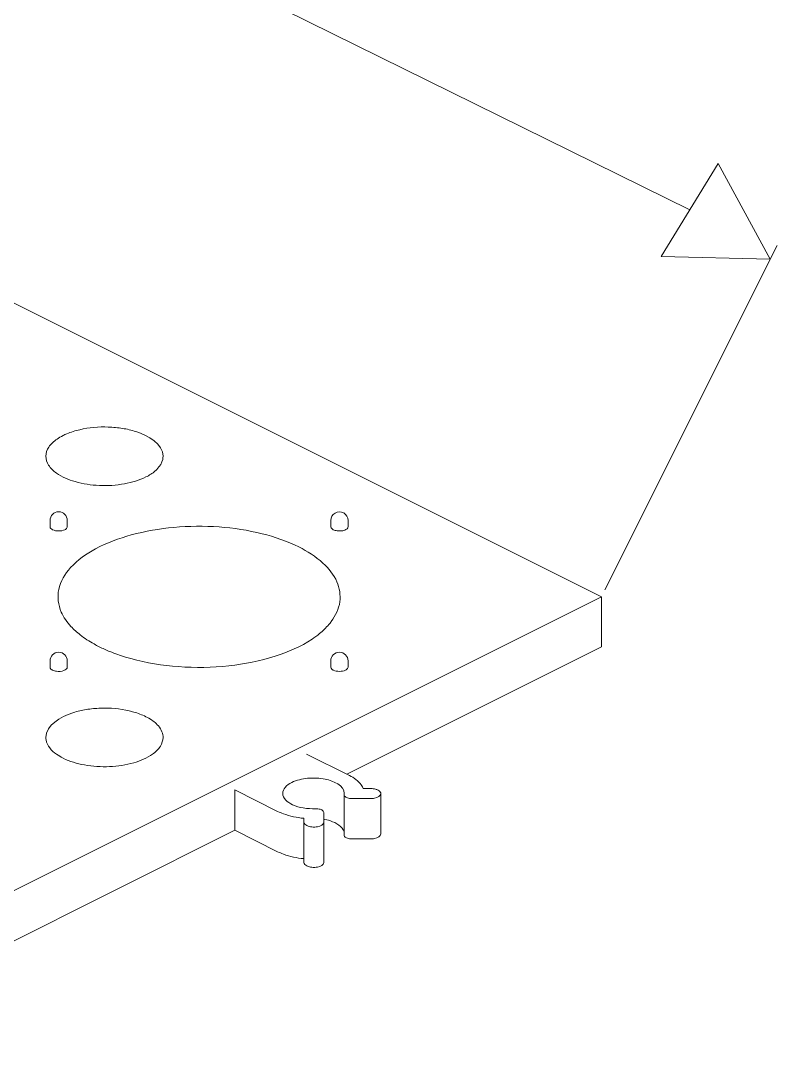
# Model space of a CAD drawing. Header units: millimetres. Extents: x 438 to 4638, y 478 to 3448.
# Drawn here: x 3169.2 to 3230.7, y 2469.3 to 2553.9 of the extents above; entities that cross this region are included whole.
import ezdxf

# ---------------------------------------------------------------- set-up
doc = ezdxf.new("R2010")
doc.units = ezdxf.units.MM

msp = doc.modelspace()

# ---------------------------------------------------------------- linework, layer by layer
at = {"lineweight": 5}
for p, q in [((3020.938, 2638.559), (3223.569, 2538.56)), ((3000.616, 2615.027), (3216.4, 2507.135)), ((3216.68, 2507.694), (3230.669, 2535.673)), ((3171.609, 2512.836), (3171.609, 2513.338)), ((3172.019, 2513.976), (3172.016, 2513.975)), ((3173.013, 2512.836), (3173.013, 2513.338)), ((3194.413, 2512.836), (3194.413, 2513.338)), ((3195.817, 2512.836), (3195.817, 2513.338)), ((3216.4, 2507.135), (3000.616, 2399.243)), ((3216.4, 2503.065), (3216.4, 2507.135)), ((3216.4, 2503.065), (3195.725, 2492.727)), ((3172.602, 2502.574), (3172.604, 2502.574)), ((3171.609, 2501.434), (3171.609, 2501.936)), ((3173.013, 2501.434), (3173.013, 2501.936)), ((3194.413, 2501.434), (3194.413, 2501.936)), ((3195.817, 2501.434), (3195.817, 2501.936)), ((3195.922, 2492.629), (3192.448, 2494.366)), ((3186.622, 2491.453), (3190.096, 2489.716)), ((3186.622, 2488.176), (3186.622, 2491.453)), ((3195.509, 2491.172), (3195.505, 2491.082)), ((3197.665, 2491.563), (3197.054, 2491.563)), ((3198.473, 2487.882), (3198.473, 2491.159)), ((3195.505, 2491.082), (3195.505, 2487.804)), ((3196.114, 2490.754), (3197.665, 2490.754)), ((3193.845, 2485.567), (3193.845, 2489.62)), ((3192.228, 2489.15), (3192.228, 2485.567)), ((3186.622, 2488.176), (3148.9, 2469.315)), ((3186.622, 2488.176), (3190.096, 2486.439)), ((3196.114, 2487.477), (3197.665, 2487.477))]:
    msp.add_line(p, q, dxfattribs=at)
msp.add_lwpolyline([(3221.257, 2534.784), (3230.11, 2534.555), (3225.882, 2542.337)], close=True, dxfattribs=at)
for centre, radius, start, end in [((3172.311, 2513.338), 0.702, 0, 180), ((3195.115, 2513.338), 0.702, 61.60439, 180), ((3195.115, 2513.338), 0.702, 0, 59.73746), ((3178.248, 2509.421), 6.814, 227.83628, 232.08199), ((3181.113, 2514.124), 12.337, 243.50589, 247.92841), ((3172.311, 2501.936), 0.702, 0, 180), ((3195.115, 2501.936), 0.702, 0, 180), ((3172.472, 2495.718), 1.203, 179.97906, 189.90823), ((3179.587, 2495.719), 1.203, 359.97906, 9.90823)]:
    msp.add_arc(centre, radius, start, end, dxfattribs=at)
for points, knots in [([(3174.017, 2520.708), (3174.774, 2520.885), (3175.951, 2520.989), (3177.501, 2520.836), (3179.145, 2520.48), (3180.788, 2519.544), (3180.789, 2518.551)], [0, 0, 0, 0, 0.307211, 0.461928, 0.607625, 1, 1, 1, 1]), ([(3171.268, 2518.551), (3171.268, 2518.808), (3171.475, 2519.384), (3171.919, 2519.772), (3172.18, 2519.952)], [0, 0, 0, 0, 0.448376, 1, 1, 1, 1]), ([(3172.662, 2520.234), (3172.763, 2520.284), (3173.199, 2520.483), (3173.659, 2520.625), (3174.017, 2520.708)], [0, 0, 0, 0, 0.233733, 1, 1, 1, 1]), ([(3172.129, 2517.186), (3171.882, 2517.362), (3171.461, 2517.745), (3171.268, 2518.301), (3171.268, 2518.551)], [0, 0, 0, 0, 0.549171, 1, 1, 1, 1]), ([(3180.789, 2518.551), (3180.789, 2518.464), (3180.749, 2518.091), (3180.538, 2517.754), (3180.343, 2517.545)], [0, 0, 0, 0, 0.233438, 1, 1, 1, 1]), ([(3180.343, 2517.545), (3180.283, 2517.48), (3180, 2517.211), (3179.664, 2517.002), (3179.395, 2516.868)], [0, 0, 0, 0, 0.227969, 1, 1, 1, 1]), ([(3179.395, 2516.868), (3178.851, 2516.596), (3177.593, 2516.229), (3175.63, 2516.11), (3173.736, 2516.386), (3172.582, 2516.862), (3172.129, 2517.186)], [0, 0, 0, 0, 0.242197, 0.51398, 0.77813, 1, 1, 1, 1]), ([(3171.633, 2512.745), (3171.66, 2512.694), (3171.724, 2512.637), (3171.794, 2512.598), (3171.815, 2512.588)], [0, 0, 0, 0, 0.712516, 1, 1, 1, 1]), ([(3171.815, 2512.588), (3171.966, 2512.512), (3172.311, 2512.458), (3172.656, 2512.512), (3172.808, 2512.588)], [0, 0, 0, 0, 0.499885, 1, 1, 1, 1]), ([(3172.52, 2505.903), (3172.273, 2506.465), (3172.107, 2507.851), (3173.295, 2509.757), (3175.428, 2511.227), (3178.314, 2512.297), (3181.712, 2512.873), (3185.303, 2512.905), (3188.738, 2512.39), (3190.874, 2511.658), (3191.817, 2511.187)], [0, 0, 0, 0, 0.078775, 0.164918, 0.273604, 0.406369, 0.556496, 0.713298, 0.864779, 1, 1, 1, 1]), ([(3172.808, 2512.588), (3172.838, 2512.603), (3172.931, 2512.657), (3173.013, 2512.76), (3173.013, 2512.836)], [0, 0, 0, 0, 0.307677, 1, 1, 1, 1]), ([(3194.437, 2512.745), (3194.465, 2512.694), (3194.528, 2512.637), (3194.598, 2512.598), (3194.619, 2512.588)], [0, 0, 0, 0, 0.714475, 1, 1, 1, 1]), ([(3194.934, 2512.497), (3195.136, 2512.469), (3195.458, 2512.47), (3195.817, 2512.705), (3195.817, 2512.836)], [0, 0, 0, 0, 0.61016, 1, 1, 1, 1]), ([(3191.817, 2511.187), (3192.517, 2510.837), (3193.731, 2510.073), (3195.019, 2508.51), (3195.318, 2506.674), (3194.801, 2505.602), (3194.456, 2505.138)], [0, 0, 0, 0, 0.307753, 0.557418, 0.772592, 1, 1, 1, 1]), ([(3173.674, 2504.37), (3173.546, 2504.487), (3173.089, 2504.937), (3172.709, 2505.474), (3172.52, 2505.903)], [0, 0, 0, 0, 0.270676, 1, 1, 1, 1]), ([(3194.456, 2505.138), (3194.391, 2505.051), (3194.105, 2504.693), (3193.77, 2504.375), (3193.5, 2504.153)], [0, 0, 0, 0, 0.237015, 1, 1, 1, 1]), ([(3175.609, 2503.083), (3175.466, 2503.154), (3174.928, 2503.438), (3174.414, 2503.77), (3174.061, 2504.045)], [0, 0, 0, 0, 0.263158, 1, 1, 1, 1]), ([(3192.891, 2503.702), (3191.977, 2503.092), (3189.758, 2502.13), (3186.068, 2501.409), (3182.098, 2501.344), (3179.444, 2501.768), (3178.184, 2502.115)], [0, 0, 0, 0, 0.217513, 0.471777, 0.74107, 1, 1, 1, 1]), ([(3178.184, 2502.115), (3178.035, 2502.156), (3177.458, 2502.324), (3176.89, 2502.523), (3176.477, 2502.691)], [0, 0, 0, 0, 0.257593, 1, 1, 1, 1]), ([(3171.633, 2501.343), (3171.661, 2501.292), (3171.724, 2501.235), (3171.794, 2501.196), (3171.815, 2501.186)], [0, 0, 0, 0, 0.714475, 1, 1, 1, 1]), ([(3172.13, 2501.095), (3172.332, 2501.067), (3172.654, 2501.068), (3173.013, 2501.303), (3173.013, 2501.434)], [0, 0, 0, 0, 0.61016, 1, 1, 1, 1]), ([(3194.437, 2501.343), (3194.465, 2501.292), (3194.528, 2501.235), (3194.598, 2501.196), (3194.619, 2501.186)], [0, 0, 0, 0, 0.712516, 1, 1, 1, 1]), ([(3195.612, 2501.186), (3195.642, 2501.201), (3195.735, 2501.255), (3195.817, 2501.357), (3195.817, 2501.434)], [0, 0, 0, 0, 0.307677, 1, 1, 1, 1]), ([(3194.619, 2501.186), (3194.77, 2501.11), (3195.115, 2501.056), (3195.46, 2501.11), (3195.612, 2501.186)], [0, 0, 0, 0, 0.499885, 1, 1, 1, 1]), ([(3171.269, 2495.719), (3171.27, 2496.712), (3172.913, 2497.648), (3174.558, 2498.004), (3176.108, 2498.157), (3177.284, 2498.053), (3178.042, 2497.876)], [0, 0, 0, 0, 0.392375, 0.538072, 0.692789, 1, 1, 1, 1]), ([(3178.042, 2497.876), (3178.165, 2497.847), (3178.629, 2497.727), (3179.081, 2497.559), (3179.396, 2497.402)], [0, 0, 0, 0, 0.265295, 1, 1, 1, 1]), ([(3179.878, 2497.119), (3179.999, 2497.037), (3180.394, 2496.731), (3180.711, 2496.278), (3180.772, 2495.926)], [0, 0, 0, 0, 0.290409, 1, 1, 1, 1]), ([(3172.663, 2494.036), (3172.479, 2494.128), (3171.894, 2494.465), (3171.369, 2495.041), (3171.287, 2495.511)], [0, 0, 0, 0, 0.301911, 1, 1, 1, 1]), ([(3180.79, 2495.719), (3180.79, 2495.469), (3180.597, 2494.913), (3180.177, 2494.53), (3179.929, 2494.354)], [0, 0, 0, 0, 0.450829, 1, 1, 1, 1]), ([(3179.929, 2494.354), (3179.476, 2494.03), (3178.322, 2493.554), (3176.428, 2493.278), (3174.466, 2493.397), (3173.207, 2493.764), (3172.663, 2494.036)], [0, 0, 0, 0, 0.22187, 0.48602, 0.757803, 1, 1, 1, 1]), ([(3190.507, 2491.172), (3190.507, 2491.344), (3190.694, 2491.737), (3191.416, 2492.201), (3192.318, 2492.414), (3193.257, 2492.432), (3194.322, 2492.317), (3195.51, 2491.815), (3195.511, 2491.172)], [0, 0, 0, 0, 0.087331, 0.202137, 0.426876, 0.55121, 0.67288, 1, 1, 1, 1]), ([(3197.054, 2491.563), (3197.014, 2491.667), (3196.754, 2492.131), (3196.292, 2492.444), (3195.922, 2492.629)], [0, 0, 0, 0, 0.213131, 1, 1, 1, 1]), ([(3193.191, 2489.924), (3192.853, 2489.912), (3192.198, 2489.961), (3191.22, 2490.207), (3190.508, 2490.767), (3190.507, 2491.172)], [0, 0, 0, 0, 0.322717, 0.613279, 1, 1, 1, 1]), ([(3198.165, 2491.476), (3198.128, 2491.491), (3197.966, 2491.543), (3197.795, 2491.563), (3197.665, 2491.563)], [0, 0, 0, 0, 0.233492, 1, 1, 1, 1]), ([(3197.665, 2490.754), (3197.768, 2490.754), (3198.055, 2490.775), (3198.473, 2490.951), (3198.473, 2491.159)], [0, 0, 0, 0, 0.331912, 1, 1, 1, 1]), ([(3198.473, 2491.159), (3198.473, 2491.19), (3198.435, 2491.344), (3198.279, 2491.432), (3198.165, 2491.476)], [0, 0, 0, 0, 0.202107, 1, 1, 1, 1]), ([(3195.505, 2491.082), (3195.499, 2491.039), (3195.547, 2490.902), (3195.789, 2490.784), (3195.995, 2490.754), (3196.114, 2490.754)], [0, 0, 0, 0, 0.169623, 0.525081, 1, 1, 1, 1]), ([(3190.096, 2489.716), (3190.247, 2489.64), (3190.927, 2489.352), (3191.661, 2489.204), (3192.228, 2489.15)], [0, 0, 0, 0, 0.228073, 1, 1, 1, 1]), ([(3193.845, 2489.62), (3193.845, 2489.664), (3193.776, 2489.798), (3193.525, 2489.905), (3193.311, 2489.929), (3193.191, 2489.924)], [0, 0, 0, 0, 0.170164, 0.532253, 1, 1, 1, 1]), ([(3192.228, 2488.845), (3192.228, 2488.721), (3192.481, 2488.507), (3192.894, 2488.434), (3193.37, 2488.433), (3193.845, 2488.637), (3193.845, 2488.845)], [0, 0, 0, 0, 0.196386, 0.422921, 0.670262, 1, 1, 1, 1]), ([(3193.915, 2489.061), (3194.136, 2489.018), (3194.762, 2488.861), (3195.51, 2488.35), (3195.511, 2487.895)], [0, 0, 0, 0, 0.331082, 1, 1, 1, 1]), ([(3195.505, 2487.804), (3195.499, 2487.762), (3195.547, 2487.625), (3195.789, 2487.507), (3195.995, 2487.477), (3196.114, 2487.477)], [0, 0, 0, 0, 0.169623, 0.525081, 1, 1, 1, 1]), ([(3197.665, 2487.477), (3197.768, 2487.477), (3198.056, 2487.498), (3198.473, 2487.674), (3198.473, 2487.882)], [0, 0, 0, 0, 0.332406, 1, 1, 1, 1]), ([(3190.096, 2486.439), (3190.247, 2486.363), (3190.927, 2486.075), (3191.661, 2485.927), (3192.228, 2485.873)], [0, 0, 0, 0, 0.228073, 1, 1, 1, 1]), ([(3192.228, 2485.567), (3192.228, 2485.444), (3192.481, 2485.23), (3192.894, 2485.157), (3193.37, 2485.157), (3193.845, 2485.36), (3193.845, 2485.567)], [0, 0, 0, 0, 0.196387, 0.42297, 0.670307, 1, 1, 1, 1])]:
    msp.add_open_spline(points, degree=3, knots=knots, dxfattribs=at)
for points in [[(3172.18, 2519.952), (3172.334, 2520.057), (3172.496, 2520.151), (3172.662, 2520.234)], [(3171.609, 2512.836), (3171.609, 2512.804), (3171.618, 2512.772), (3171.633, 2512.745)], [(3194.413, 2512.836), (3194.413, 2512.804), (3194.422, 2512.772), (3194.437, 2512.745)], [(3194.619, 2512.588), (3194.717, 2512.539), (3194.825, 2512.511), (3194.934, 2512.497)], [(3193.5, 2504.153), (3193.305, 2503.993), (3193.101, 2503.843), (3192.891, 2503.702)], [(3171.609, 2501.434), (3171.609, 2501.402), (3171.618, 2501.37), (3171.633, 2501.343)], [(3194.413, 2501.434), (3194.413, 2501.402), (3194.423, 2501.37), (3194.437, 2501.343)], [(3171.815, 2501.186), (3171.913, 2501.137), (3172.021, 2501.109), (3172.13, 2501.095)], [(3179.396, 2497.402), (3179.563, 2497.319), (3179.725, 2497.225), (3179.878, 2497.119)]]:
    msp.add_open_spline(points, degree=3, dxfattribs=at)

doc.saveas('drawing.dxf')
